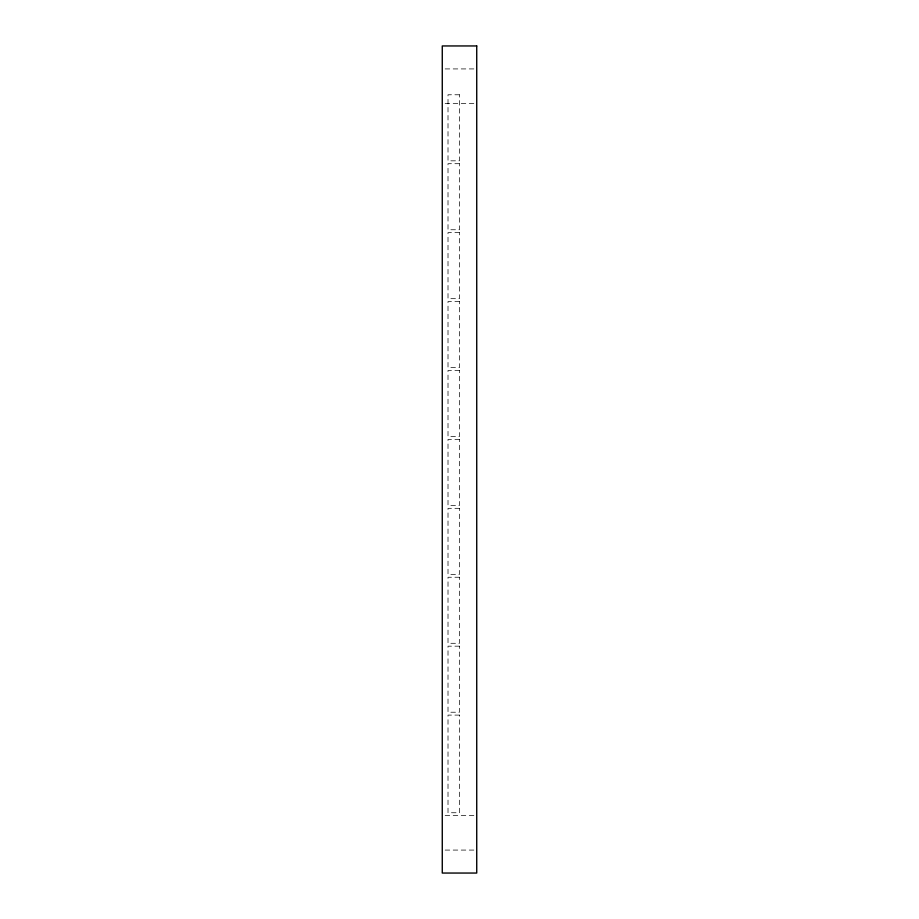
<?xml version="1.0" encoding="UTF-8"?>
<svg xmlns="http://www.w3.org/2000/svg" width="919" height="919" viewBox="0 0 919 919"><rect width="100%" height="100%" fill="white"/><g stroke="black" fill="none" stroke-linecap="round" stroke-linejoin="round"><path stroke-width="0.69" stroke-dasharray="4.59 3.45" d="M445.141 68.925L476.731 68.925M445.141 103.387L476.731 103.387M445.141 815.612L476.731 815.612M445.141 850.075L476.731 850.075M459.5 94.772L448.012 94.772L448.012 160.825L459.5 160.825L459.5 94.772M459.5 163.697L448.012 163.697L448.012 229.75L459.5 229.75L459.5 163.697M459.5 232.622L448.012 232.622L448.012 298.675L459.5 298.675L459.5 232.622M459.5 301.547L448.012 301.547L448.012 367.6L459.5 367.6L459.5 301.547M459.5 370.472L448.012 370.472L448.012 436.525L459.5 436.525L459.5 370.472M459.5 439.397L448.012 439.397L448.012 505.45L459.5 505.45L459.5 439.397M459.5 508.322L448.012 508.322L448.012 574.375L459.5 574.375L459.5 508.322M459.5 577.247L448.012 577.247L448.012 643.3L459.5 643.3L459.5 577.247M459.5 646.172L448.012 646.172L448.012 712.225L459.5 712.225L459.5 646.172M459.5 715.097L448.012 715.097L448.012 812.741L459.5 812.741L459.5 715.097"/><path stroke-width="1.38" d="M476.731 45.95L442.269 45.95L442.269 873.05L476.731 873.05L476.731 45.95"/></g></svg>
